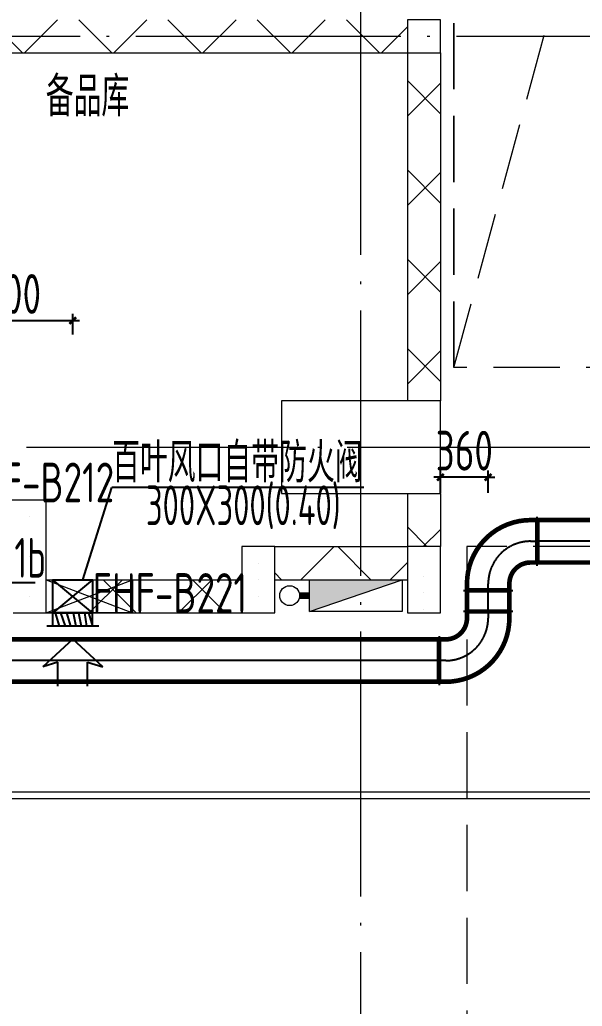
# Model space of a CAD drawing. Extents: x 4 to 13611208, y -605838 to 574722.
# Drawn here: x 13457222 to 13461467, y -16279 to -8835 of the extents above; entities that cross this region are included whole.
import ezdxf

# ---------------------------------------------------------------- set-up
doc = ezdxf.new("R2010")
doc.units = 0
doc.header["$LTSCALE"] = 1000
doc.header["$MEASUREMENT"] = 0
for name, pattern in [('CENTER2', [28.575, 19.05, -3.175, 3.175, -3.175]), ('DASH', [0.35, 0.25, -0.1]), ('DOTE', [2.42, 2, -0.2, 0.02, -0.2])]:
    doc.linetypes.add(name, pattern=pattern)
for name, color, linetype in [('DUCT-X-P中心线', 5, 'CENTER2'), ('DUCT-X-P标注', 7, 'Continuous'), ('DUCT-X-P法兰', 2, 'Continuous'), ('DUCT-X-P管', 31, 'Continuous'), ('DUCT-X-P管端线', 2, 'Continuous'), ('DUCT-X-S标注', 7, 'Continuous'), ('DUCT-X-S风口', 7, 'Continuous'), ('SDF-标注', 7, 'Continuous')]:
    doc.layers.add(name, color=color, linetype=linetype)
doc.layers.add('建筑底图', color=8, linetype='Continuous', lineweight=13)
doc.styles.add('67', font='gbenor.shx', dxfattribs={"width": 0.7, "bigfont": 'hztxt.shx'})
doc.styles.add('C', font='HZTXT_E', dxfattribs={"width": 0.7, "bigfont": 'HZTXT'})
doc.styles.add('du', font='gbenor.shx', dxfattribs={"width": 0.8, "bigfont": 'hztxt.shx'})
doc.dimstyles.new('67', dxfattribs={"dimscale": 100, "dimtxt": 3, "dimasz": 0.5, "dimexe": 0.5, "dimexo": 2, "dimgap": 0.5, "dimtad": 2, "dimdec": 0, "dimrnd": 5, "dimzin": 0, "dimdsep": 46, "dimtxsty": 'du', "dimblk": 'ARCHTICK', "dimcen": 0, "dimdle": 0.5, "dimclrd": 256, "dimclre": 256, "dimclrt": 256, "dimazin": 0, "dimtfac": 1, "dimtdec": 0, "dimtix": 1, "dimtmove": 2, "dimatfit": 3, "dimfxl": 100, "dimtolj": 1, "dimtzin": 0, "dimlwd": -1, "dimlwe": -1, "dimarcsym": 0})
pattern_1 = [(45, (0, 0), (-336.759605, 336.759605), []), (135, (0, 0), (-336.759605, -336.759605), [])]

# ---------------------------------------------------------------- blocks, each defined once
blk = doc.blocks.new('3#消火栓')
at = {"ltscale": 3.5}
blk.add_hatch(color=256, dxfattribs=at).paths.add_polyline_path([(-350, 240), (-350, 0), (350, 240)])
blk.add_line((-350, 0), (350, 240))
blk.add_lwpolyline([(-350, 240), (350, 240), (350, 0), (-350, 0)], close=True)
at = {"const_width": 50}
blk.add_lwpolyline([(-350, 120), (-425, 120)], dxfattribs=at)
blk.add_circle((-500, 120), 75)
blk = doc.blocks.new('_FZH')
blk.add_lwpolyline([(-0.5, -0.5), (0.5, -0.5), (0.5, 0.5), (-0.5, 0.5)], close=True)
blk = doc.blocks.new('_ArchTick')
at = {"color": 0, "linetype": 'ByBlock', "const_width": 0.4}
blk.add_lwpolyline([(-0.5, -0.5), (0.5, 0.5)], dxfattribs=at)
blk = doc.blocks.new('*D161')
at = {"layer": 'DUCT-X-P标注', "transparency": 16777216}
for p, q in [((13460397.4, -12405), (13460397.4, -12237)), ((13460757.4, -12405), (13460757.4, -12237)), ((13460397.4, -12287), (13460347.4, -12287)), ((13460757.4, -12287), (13460397.4, -12287)), ((13460757.4, -12287), (13460807.4, -12287))]:
    blk.add_line(p, q, dxfattribs=at)
at = {"layer": 'DUCT-X-P标注', "transparency": 16777216, "xscale": 50, "yscale": 50, "zscale": 50}
blk.add_blockref('_ArchTick', (13460397.4, -12287), dxfattribs=at)
at = {"layer": 'DUCT-X-P标注', "transparency": 16777216, "xscale": 50, "yscale": 50, "zscale": 50, "rotation": 180}
blk.add_blockref('_ArchTick', (13460757.4, -12287), dxfattribs=at)
at = {"layer": 'DUCT-X-P标注', "transparency": 16777216, "insert": (13460577.4, -12087), "char_height": 300, "attachment_point": 5, "style": 'du'}
blk.add_mtext('\\A1;360', dxfattribs=at)
blk = doc.blocks.new('*D698')
at = {"layer": 'DUCT-X-P标注', "transparency": 16777216}
for p, q in [((13456622.4, -11209.5), (13456622.4, -11054.3)), ((13457622.4, -11209.5), (13457622.4, -11054.3)), ((13456572.4, -11104.3), (13457672.4, -11104.3))]:
    blk.add_line(p, q, dxfattribs=at)
at = {"layer": 'DUCT-X-P标注', "transparency": 16777216, "xscale": 50, "yscale": 50, "zscale": 50, "rotation": 180}
blk.add_blockref('_ArchTick', (13456622.4, -11104.3), dxfattribs=at)
at = {"layer": 'DUCT-X-P标注', "transparency": 16777216, "xscale": 50, "yscale": 50, "zscale": 50}
blk.add_blockref('_ArchTick', (13457622.4, -11104.3), dxfattribs=at)
at = {"layer": 'DUCT-X-P标注', "transparency": 16777216, "insert": (13457122.4, -10904.3), "char_height": 300, "attachment_point": 5, "style": 'du'}
blk.add_mtext('\\A1;1000', dxfattribs=at)
blk = doc.blocks.new('$风口$00000149')
for p, q in [((408, 301.4), (199.6, 0)), ((372.5, 150), (408, 301.4)), ((100, 262), (100, -262)), ((0, -200.2), (0, 200.2)), ((0, 157.8), (100, 200.2)), ((100, 200.2), (0, 200.2)), ((552.1, 150), (372.5, 150)), ((0, 117.6), (100, 140)), ((0, 58.4), (100, 84.8)), ((0, 2.8), (100, 30.6)), ((199.6, 0), (408, -301.4)), ((0, -61.1), (100, -22.8)), ((0, -123.4), (100, -77.8)), ((100, -132.3), (0, -174)), ((100, -200.2), (0, -200.2)), ((552.1, -150), (372.5, -150)), ((372.5, -150), (408, -301.4))]:
    blk.add_line(p, q)

msp = doc.modelspace()

# ---------------------------------------------------------------- hatches: boundary and pattern name
at = {"layer": '建筑底图'}
h = msp.add_hatch(dxfattribs=at)
h.set_pattern_fill('ANSI37', color=8, scale=300, style=0)
h.set_pattern_definition(pattern_1)
h.paths.add_polyline_path([(13460147.4, -9085.3), (13460147.4, -8835.3), (13455622.4, -8835.3), (13455622.4, -9085.3)])
h = msp.add_hatch(dxfattribs=at)
h.set_pattern_fill('ANSI37', color=8, scale=300, style=0)
h.set_pattern_definition(pattern_1)
h.paths.add_polyline_path([(13460147.4, -11710.3), (13460397.4, -11710.3), (13460397.4, -9085.3), (13460147.4, -9085.3)])
h = msp.add_hatch(dxfattribs=at)
h.set_pattern_fill('ANSI37', color=8, scale=300, style=0)
h.set_pattern_definition(pattern_1)
h.paths.add_polyline_path([(13460147.4, -12810.3), (13460397.4, -12810.3), (13460397.4, -12410.3), (13460147.4, -12410.3)])
h = msp.add_hatch(dxfattribs=at)
h.set_pattern_fill('ANSI37', color=8, scale=300, style=0)
h.set_pattern_definition(pattern_1)
h.paths.add_polyline_path([(13460147.4, -13060.3), (13460147.4, -12810.3), (13459147.4, -12810.3), (13459147.4, -13060.3)])
h = msp.add_hatch(dxfattribs=at)
h.set_pattern_fill('ANSI37', color=8, scale=300, style=0)
h.set_pattern_definition(pattern_1)
h.paths.add_polyline_path([(13458897.4, -13310.3), (13458897.4, -13060.3), (13457422.4, -13060.3), (13457422.4, -13310.3)])

# ---------------------------------------------------------------- linework, layer by layer
at = {"layer": 'DUCT-X-P中心线'}
for p, q in [((13461077.4, -12770.3), (13461127.4, -12770.3)), ((13467927.2, -12770.3), (13461127.6, -12770.3)), ((13460757.4, -13140.3), (13460757.4, -13090.3)), ((13460757.4, -13300.1), (13460757.4, -13140.5)), ((13460757.4, -13300.3), (13460757.4, -13350.3)), ((13460387.2, -13670.3), (13456847.6, -13670.3)), ((13460437.4, -13670.3), (13460387.4, -13670.3))]:
    msp.add_line(p, q, dxfattribs=at)
for centre, start, end in [((13461077.4, -13090.3), 90, 180), ((13460437.4, -13350.3), 270, 360)]:
    msp.add_arc(centre, 320, start, end, dxfattribs=at)
at = {"layer": 'DUCT-X-P法兰'}
for p, q in [((13461127.5, -12955.3), (13461127.5, -12585.3)), ((13460572.4, -13140.4), (13460942.4, -13140.4)), ((13460942.4, -13300.2), (13460572.4, -13300.2)), ((13460387.3, -13485.3), (13460387.3, -13855.3))]:
    msp.add_line(p, q, dxfattribs=at)
at = {"layer": 'DUCT-X-P法兰', "color": 18, "true_color": 0x000000}
for p in [(13461127.4, -12770.3, 3300), (13461127.6, -12770.3, 3300), (13460757.4, -13140.3, 3300), (13460757.4, -13140.5, 3300), (13460757.4, -13300.1, 3300), (13460757.4, -13300.3, 3300), (13460387.2, -13670.3, 3700), (13460387.4, -13670.3, 3700)]:
    msp.add_point(p, dxfattribs=at)
at = {"layer": 'DUCT-X-P管', "extrusion": (0, 0, -1), "const_width": 35}
for points in [[(-13460597.4, -13090.3, 0.414214), (-13461077.4, -12610.3)], [(-13460917.4, -13090.3, 0.414214), (-13461077.4, -12930.3)], [(-13460917.4, -13350.3, 0.414214), (-13460437.4, -13830.3)], [(-13460597.4, -13350.3, 0.414214), (-13460437.4, -13510.3)]]:
    msp.add_lwpolyline(points, format="xyb", dxfattribs=at)
at = {"layer": 'DUCT-X-P管', "const_width": 35}
for points in [[(13461077.4, -12610.3), (13461127.4, -12610.3)], [(13467927.2, -12610.3), (13461127.6, -12610.3)], [(13461127.6, -12610.3), (13461127.6, -12930.3)], [(13461127.4, -12930.3), (13461077.4, -12930.3)], [(13461127.6, -12930.3), (13467927.2, -12930.3)], [(13460597.4, -13140.3), (13460597.4, -13090.3)], [(13460917.4, -13090.3), (13460917.4, -13140.3)], [(13460917.4, -13140.5), (13460597.4, -13140.5)], [(13460597.4, -13140.5), (13460597.4, -13300.1)], [(13460917.4, -13300.1), (13460917.4, -13140.5)], [(13460597.4, -13300.1), (13460917.4, -13300.1)], [(13460597.4, -13350.3), (13460597.4, -13300.3)], [(13460917.4, -13300.3), (13460917.4, -13350.3)], [(13460387.2, -13510.3), (13456847.6, -13510.3)], [(13460387.2, -13830.3), (13460387.2, -13510.3)], [(13460387.4, -13510.3), (13460437.4, -13510.3)], [(13456847.6, -13830.3), (13460387.2, -13830.3)], [(13460437.4, -13830.3), (13460387.4, -13830.3)]]:
    msp.add_lwpolyline(points, dxfattribs=at)
at = {"layer": 'DUCT-X-P管', "color": 18, "true_color": 0x000000}
for p in [(13461127.4, -12770.3, 3300), (13460757.4, -13140.3, 3300), (13460757.4, -13300.3, 3300), (13460387.4, -13670.3, 3300)]:
    msp.add_point(p, dxfattribs=at)
at = {"layer": 'DUCT-X-P管端线'}
for p, q in [((13461127.4, -12610.3), (13461127.4, -12930.3)), ((13460597.4, -13140.3), (13460917.4, -13140.3)), ((13460917.4, -13300.3), (13460597.4, -13300.3)), ((13460387.4, -13830.3), (13460387.4, -13510.3))]:
    msp.add_line(p, q, dxfattribs=at)
at = {"layer": 'DUCT-X-S标注', "color": 0}
for p in [(13457697.4, -13060.3), (13459820.1, -12364)]:
    msp.add_line(p, (13457916.6, -12364), dxfattribs=at)
at = {"layer": 'DUCT-X-S风口'}
msp.add_lwpolyline([(13457472.4, -13310.3), (13457472.4, -13060.3), (13457772.4, -13060.3), (13457772.4, -13310.3)], close=True, dxfattribs=at)
for points in [[(13457772.4, -13060.3), (13457472.4, -13310.3)], [(13457772.4, -13310.3), (13457472.4, -13060.3)]]:
    msp.add_lwpolyline(points, dxfattribs=at)
at = {"layer": 'SDF-标注'}
msp.add_line((13457340, -13083.3, 4160), (13455897.3, -13083.3, 4160), dxfattribs=at)
at = {"layer": '建筑底图', "color": 8, "linetype": 'DOTE'}
for p, q in [((13459797.4, -22710.3), (13459797.4, 3889.7)), ((13119297.4, -8960.3), (13476260, -8960.3)), ((13457272.4, -12060.3), (13476260, -12060.3))]:
    msp.add_line(p, q, dxfattribs=at)
at = {"layer": '建筑底图', "color": 8}
for p, q in [((13455622.4, -9085.3), (13460147.4, -9085.3)), ((13460147.4, -9085.3), (13460147.4, -11710.3)), ((13460397.4, -9085.3), (13460397.4, -11710.3)), ((13460147.4, -12410.3), (13460147.4, -12810.3)), ((13460397.4, -12410.3), (13460397.4, -12810.3)), ((13457422.4, -12460.3), (13457022.4, -12460.3)), ((13457422.4, -13310.3), (13457422.4, -12460.3)), ((13457297.4, -12585.3), (13457297.4, -12585.3)), ((13459147.4, -12810.3), (13460147.4, -12810.3)), ((13457297.4, -12885.3), (13457297.4, -12885.3)), ((13459022.4, -12935.3), (13459022.4, -12935.3)), ((13457422.4, -13060.3), (13458897.4, -13060.3)), ((13459022.4, -13060.3), (13459022.4, -13060.3)), ((13459147.4, -13060.3), (13460147.4, -13060.3)), ((13460272.4, -13035.3), (13460272.4, -13035.3)), ((13460272.4, -13160.3), (13460272.4, -13160.3)), ((13457297.4, -13185.3), (13457297.4, -13185.3)), ((13459022.4, -13185.3), (13459022.4, -13185.3)), ((13457172.4, -13310.3), (13457422.4, -13310.3)), ((13457422.4, -13310.3), (13458897.4, -13310.3)), ((13460272.4, -13285.3), (13460272.4, -13285.3)), ((13443897.4, -14710.3), (13465597.4, -14710.3))]:
    msp.add_line(p, q, dxfattribs=at)
at = {"layer": '建筑底图', "color": 8, "linetype": 'Continuous'}
msp.add_line((13443847.4, -14660.3), (13464547.4, -14660.3), dxfattribs=at)
at = {"layer": '建筑底图', "color": 8, "linetype": 'DASH', "ltscale": 2}
for points in [[(13465497.4, -11460.3), (13460497.4, -11460.3), (13460497.4, -7460.3), (13465497.4, -7460.3)], [(13460497.4, -11460.3), (13461381.3, -8206), (13465497.4, -7460.3), (13460497.4, -7460.3)], [(13472097.4, -12810.3), (13460597.4, -12810.3), (13460597.4, -20310.3), (13472097.4, -20310.3)]]:
    msp.add_lwpolyline(points, close=True, dxfattribs=at)
at = {"layer": '建筑底图', "color": 8}
msp.add_lwpolyline([(13457422.4, -13310.3), (13457422.4, -13060.3), (13458072.4, -13060.3), (13458072.4, -13310.3)], close=True, dxfattribs=at)
for points in [[(13457422.4, -13060.3), (13458072.4, -13310.3)], [(13457422.4, -13310.3), (13458072.4, -13060.3)]]:
    msp.add_lwpolyline(points, dxfattribs=at)

# ---------------------------------------------------------------- block references
at = {"layer": 'DUCT-X-S风口', "yscale": 0.75, "rotation": 270.000000000441}
msp.add_blockref('$风口$00000149', (13457622.4, -13310.3, 3500), dxfattribs=at)
at = {"layer": '建筑底图', "color": 8}
for p, xscale, yscale, zscale in [((13460272.4, -8960.3), 250, 250, 250), ((13459797.4, -12060.3), 1200, 700, 700), ((13459022.4, -13060.3), 250.0000031329691, 500.0000000440632, 500.0000000440632), ((13460272.4, -13060.3), 249.9999996386468, 500.0000003655441, 500.0000003655441)]:
    msp.add_blockref('_FZH', p, dxfattribs=dict(at, xscale=xscale, yscale=yscale, zscale=zscale))
at = {"layer": '建筑底图', "color": 8, "ltscale": 100}
msp.add_blockref('3#消火栓', (13459759.4, -13300.3), dxfattribs=at)

# ---------------------------------------------------------------- texts
at = {"layer": 'DUCT-X-P标注', "style": 'du', "width": 0.8}
for s, p in [('FHF-B212', (13456769.7, -12476.5)), ('FHF-B221', (13457772.5, -13310.3, 3500))]:
    msp.add_text(s, height=300, dxfattribs=at).set_placement(p)
at = {"layer": 'DUCT-X-S标注', "color": 0, "style": 'du', "width": 0.7}
for s, p in [('百叶风口自带防火阀', (13457919.5, -12326.4)), ('300X300(0.40)', (13458174.7, -12648.8))]:
    msp.add_text(s, height=300, dxfattribs=at).set_placement(p)
at = {"layer": 'SDF-标注', "style": '67', "width": 0.75}
msp.add_text('PYF-523-B1b', height=300, dxfattribs=at).set_placement((13455885, -13045.3, 4159.3))
at = {"layer": '建筑底图', "color": 8, "style": 'C', "width": 0.7}
msp.add_text('备品库', height=300, dxfattribs=at).set_placement((13457418.8, -9565.2))

# ---------------------------------------------------------------- dimensions: what is measured, and where the dimension line sits
at = {"layer": 'DUCT-X-P标注'}
for base, p1, p2, picture, middle in [((13457622.4, -11104.3), (13456622.4, -11409.5, 3300), (13457622.4, -11409.5, 3300), '*D698', (13457122.4, -10904.3)), ((13460397.4, -12287), (13460757.4, -12605, 3700), (13460397.4, -12605), '*D161', (13460577.4, -12087))]:
    dim = msp.add_linear_dim(base=base, p1=p1, p2=p2, dimstyle='67', dxfattribs=at)
    dim.commit()
    dim.dimension.update_dxf_attribs({"geometry": picture, "text_midpoint": middle})

doc.saveas('drawing.dxf')
